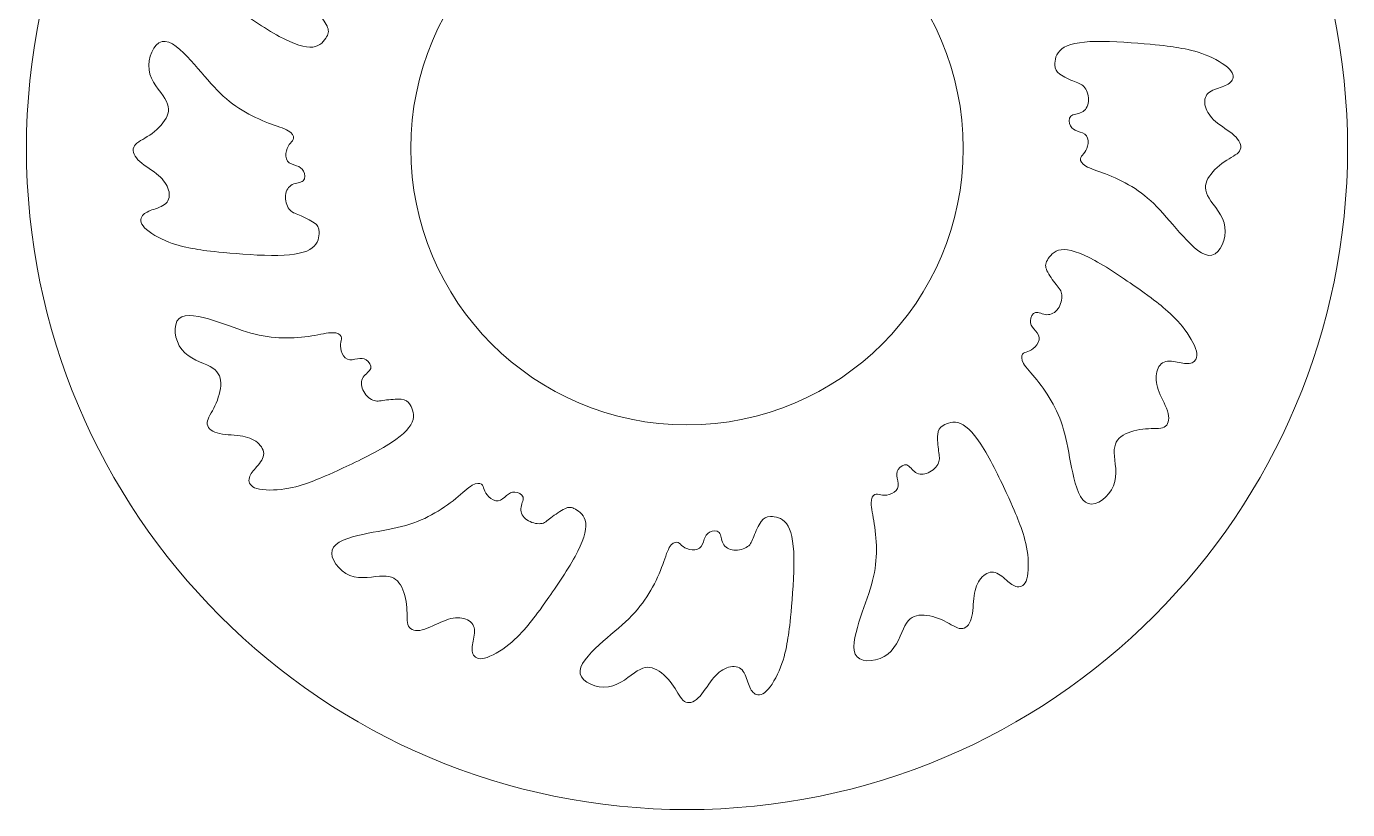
# Model space of a CAD drawing. Header units: centimetres. Extents: x -48.3 to 48.3, y -30.4 to 30.4.
# Drawn here: x -0.857 to 3.843, y -13.788 to -11.004 of the extents above; entities that cross this region are included whole.
import ezdxf

# ---------------------------------------------------------------- set-up
doc = ezdxf.new("R2010")
doc.units = ezdxf.units.CM
doc.header["$MEASUREMENT"] = 0
doc.layers.add('layer 1', color=7, linetype='Continuous')

msp = doc.modelspace()

# ---------------------------------------------------------------- linework, layer by layer
at = {"layer": 'layer 1', "color": 242, "lineweight": 9}
for points, knots in [([(1.49297, -13.78803), (2.79084, -13.78803), (3.84298, -12.73589), (3.84298, -11.43802), (3.84298, -11.43802), (3.84298, -10.14015), (2.79084, -9.08801), (1.49297, -9.08801), (1.49297, -9.08801), (0.1951, -9.08801), (-0.85703, -10.14015), (-0.85703, -11.43802), (-0.85703, -11.43802), (-0.85703, -12.73589), (0.1951, -13.78803), (1.49297, -13.78803)], [0, 0, 0, 0, 0.2, 0.2, 0.2, 0.2, 0.4, 0.4, 0.4, 0.4, 0.6, 0.6, 0.6, 0.6, 1, 1, 1, 1]), ([(-0.1189, -10.93498), (-0.07647, -10.96504), (-0.01018, -11.01075), (0.04255, -11.0398), (0.04255, -11.0398), (0.09529, -11.06885), (0.13447, -11.08127), (0.16147, -11.07784), (0.16147, -11.07784), (0.18844, -11.07444), (0.20327, -11.0552), (0.21094, -11.04109), (0.21094, -11.04109), (0.21863, -11.02698), (0.21917, -11.01804), (0.21231, -11.00341), (0.21231, -11.00341), (0.20546, -10.9888), (0.19122, -10.96853), (0.18003, -10.95418), (0.18003, -10.95418), (0.16883, -10.93985), (0.16073, -10.93145), (0.15924, -10.91716), (0.15924, -10.91716), (0.15776, -10.90286), (0.16291, -10.8827), (0.17294, -10.86854), (0.17294, -10.86854), (0.18296, -10.85441), (0.19783, -10.84631), (0.21269, -10.84701), (0.21269, -10.84701), (0.22758, -10.84775), (0.24248, -10.85725), (0.25322, -10.85465), (0.25322, -10.85465), (0.26399, -10.85208), (0.27065, -10.83738), (0.27135, -10.82571), (0.27135, -10.82571), (0.27203, -10.8141), (0.26681, -10.80549), (0.25908, -10.7964), (0.25908, -10.7964), (0.25134, -10.78732), (0.24112, -10.77771), (0.23983, -10.76629), (0.23983, -10.76629), (0.23855, -10.75491), (0.24617, -10.74169), (0.2546, -10.73265), (0.2546, -10.73265), (0.26307, -10.72365), (0.27238, -10.7188), (0.28044, -10.71605), (0.28044, -10.71605), (0.28852, -10.7133), (0.2954, -10.71264), (0.29935, -10.70659), (0.29935, -10.70659), (0.3033, -10.70052), (0.30435, -10.6891), (0.29555, -10.67381), (0.29555, -10.67381), (0.28677, -10.65854), (0.26814, -10.63948), (0.24837, -10.61508), (0.24837, -10.61508), (0.22863, -10.59071), (0.20777, -10.56105), (0.19045, -10.52925), (0.19045, -10.52925), (0.17311, -10.49747), (0.15933, -10.46357), (0.14898, -10.42284), (0.14898, -10.42284), (0.13867, -10.38213), (0.13183, -10.33462), (0.12093, -10.28524), (0.12093, -10.28524), (0.11006, -10.23586), (0.09516, -10.18458), (0.06541, -10.17549), (0.06541, -10.17549), (0.03567, -10.16645), (-0.00896, -10.19956), (-0.02479, -10.23905), (-0.02479, -10.23905), (-0.04065, -10.27858), (-0.02778, -10.32449), (-0.02691, -10.35627), (-0.02691, -10.35627), (-0.02601, -10.38805), (-0.03715, -10.40574), (-0.05842, -10.41847), (-0.05842, -10.41847), (-0.07968, -10.43123), (-0.11106, -10.43904), (-0.13871, -10.44114), (-0.13871, -10.44114), (-0.16634, -10.44328), (-0.19021, -10.4397), (-0.20467, -10.44708), (-0.20467, -10.44708), (-0.21915, -10.45451), (-0.22422, -10.4729), (-0.21861, -10.49607), (-0.21861, -10.49607), (-0.21297, -10.51924), (-0.19668, -10.5472), (-0.18683, -10.57186), (-0.18683, -10.57186), (-0.17698, -10.59656), (-0.17359, -10.61796), (-0.17671, -10.63703), (-0.17671, -10.63703), (-0.17982, -10.65608), (-0.18945, -10.67276), (-0.20458, -10.67886), (-0.20458, -10.67886), (-0.21968, -10.68497), (-0.24027, -10.68049), (-0.25822, -10.67707), (-0.25822, -10.67707), (-0.27618, -10.67366), (-0.29151, -10.6713), (-0.30365, -10.67632), (-0.30365, -10.67632), (-0.31582, -10.68135), (-0.32484, -10.69375), (-0.31907, -10.71747), (-0.31907, -10.71747), (-0.31331, -10.74121), (-0.29275, -10.77622), (-0.27019, -10.80453), (-0.27019, -10.80453), (-0.24761, -10.83288), (-0.22302, -10.85448), (-0.20144, -10.8725), (-0.20144, -10.8725), (-0.17988, -10.89052), (-0.16134, -10.90493), (-0.1189, -10.93498)], [0, 0, 0, 0, 0.027027, 0.027027, 0.027027, 0.027027, 0.0540541, 0.0540541, 0.0540541, 0.0540541, 0.0810811, 0.0810811, 0.0810811, 0.0810811, 0.1081081, 0.1081081, 0.1081081, 0.1081081, 0.1351351, 0.1351351, 0.1351351, 0.1351351, 0.1621622, 0.1621622, 0.1621622, 0.1621622, 0.1891892, 0.1891892, 0.1891892, 0.1891892, 0.2162162, 0.2162162, 0.2162162, 0.2162162, 0.2432432, 0.2432432, 0.2432432, 0.2432432, 0.2702703, 0.2702703, 0.2702703, 0.2702703, 0.2972973, 0.2972973, 0.2972973, 0.2972973, 0.3243243, 0.3243243, 0.3243243, 0.3243243, 0.3513514, 0.3513514, 0.3513514, 0.3513514, 0.3783784, 0.3783784, 0.3783784, 0.3783784, 0.4054054, 0.4054054, 0.4054054, 0.4054054, 0.4324324, 0.4324324, 0.4324324, 0.4324324, 0.4594595, 0.4594595, 0.4594595, 0.4594595, 0.4864865, 0.4864865, 0.4864865, 0.4864865, 0.5135135, 0.5135135, 0.5135135, 0.5135135, 0.5405405, 0.5405405, 0.5405405, 0.5405405, 0.5675676, 0.5675676, 0.5675676, 0.5675676, 0.5945946, 0.5945946, 0.5945946, 0.5945946, 0.6216216, 0.6216216, 0.6216216, 0.6216216, 0.6486486, 0.6486486, 0.6486486, 0.6486486, 0.6756757, 0.6756757, 0.6756757, 0.6756757, 0.7027027, 0.7027027, 0.7027027, 0.7027027, 0.7297297, 0.7297297, 0.7297297, 0.7297297, 0.7567568, 0.7567568, 0.7567568, 0.7567568, 0.7837838, 0.7837838, 0.7837838, 0.7837838, 0.8108108, 0.8108108, 0.8108108, 0.8108108, 0.8378378, 0.8378378, 0.8378378, 0.8378378, 0.8648649, 0.8648649, 0.8648649, 0.8648649, 0.8918919, 0.8918919, 0.8918919, 0.8918919, 0.9189189, 0.9189189, 0.9189189, 0.9189189, 0.9459459, 0.9459459, 0.9459459, 0.9459459, 1, 1, 1, 1]), ([(1.49297, -12.42086), (2.03578, -12.42086), (2.47581, -11.98083), (2.47581, -11.43802), (2.47581, -11.43802), (2.47581, -10.89521), (2.03578, -10.45518), (1.49297, -10.45518), (1.49297, -10.45518), (0.95016, -10.45518), (0.51014, -10.89521), (0.51014, -11.43802), (0.51014, -11.43802), (0.51014, -11.98083), (0.95016, -12.42086), (1.49297, -12.42086)], [0, 0, 0, 0, 0.2, 0.2, 0.2, 0.2, 0.4, 0.4, 0.4, 0.4, 0.6, 0.6, 0.6, 0.6, 1, 1, 1, 1]), ([(-0.15448, -11.80831), (-0.1027, -11.81312), (-0.02243, -11.81956), (0.03776, -11.81836), (0.03776, -11.81836), (0.09796, -11.81716), (0.1381, -11.80831), (0.15977, -11.79184), (0.15977, -11.79184), (0.18143, -11.77542), (0.18464, -11.75133), (0.18423, -11.73528), (0.18423, -11.73528), (0.18383, -11.71922), (0.17984, -11.71121), (0.16658, -11.70197), (0.16658, -11.70197), (0.15334, -11.69275), (0.13087, -11.68231), (0.11401, -11.67548), (0.11401, -11.67548), (0.09715, -11.66866), (0.08592, -11.66543), (0.07749, -11.65381), (0.07749, -11.65381), (0.06906, -11.64217), (0.06345, -11.62212), (0.06504, -11.60486), (0.06504, -11.60486), (0.06666, -11.58761), (0.0755, -11.57315), (0.0887, -11.56634), (0.0887, -11.56634), (0.10197, -11.55952), (0.11962, -11.56031), (0.12764, -11.55269), (0.12764, -11.55269), (0.13567, -11.54506), (0.13408, -11.52901), (0.12886, -11.51855), (0.12886, -11.51855), (0.12364, -11.50815), (0.11482, -11.50333), (0.10357, -11.49931), (0.10357, -11.49931), (0.09234, -11.49531), (0.07869, -11.4921), (0.07186, -11.48286), (0.07186, -11.48286), (0.06504, -11.47364), (0.06504, -11.45838), (0.06782, -11.44634), (0.06782, -11.44634), (0.07065, -11.43431), (0.07629, -11.42546), (0.0819, -11.41904), (0.0819, -11.41904), (0.08752, -11.41262), (0.09315, -11.40862), (0.09354, -11.40139), (0.09354, -11.40139), (0.09394, -11.39417), (0.08913, -11.38375), (0.07387, -11.3749), (0.07387, -11.3749), (0.05864, -11.36608), (0.03296, -11.35887), (0.00365, -11.34764), (0.00365, -11.34764), (-0.02564, -11.3364), (-0.05853, -11.32113), (-0.08944, -11.30226), (-0.08944, -11.30226), (-0.12034, -11.28341), (-0.14922, -11.26094), (-0.17855, -11.23084), (-0.17855, -11.23084), (-0.20784, -11.20074), (-0.23752, -11.16302), (-0.27163, -11.1257), (-0.27163, -11.1257), (-0.30575, -11.08837), (-0.3443, -11.05142), (-0.37459, -11.05843), (-0.37459, -11.05843), (-0.40489, -11.06546), (-0.42697, -11.11644), (-0.42094, -11.15857), (-0.42094, -11.15857), (-0.41491, -11.20072), (-0.3808, -11.23405), (-0.36415, -11.26113), (-0.36415, -11.26113), (-0.34749, -11.28822), (-0.3483, -11.3091), (-0.36035, -11.33076), (-0.36035, -11.33076), (-0.37239, -11.35243), (-0.39565, -11.3749), (-0.41856, -11.39054), (-0.41856, -11.39054), (-0.4414, -11.4062), (-0.46388, -11.41505), (-0.4727, -11.42867), (-0.4727, -11.42867), (-0.48153, -11.44235), (-0.47672, -11.4608), (-0.46027, -11.47806), (-0.46027, -11.47806), (-0.44381, -11.49531), (-0.41572, -11.51136), (-0.39486, -11.52781), (-0.39486, -11.52781), (-0.37398, -11.54428), (-0.36035, -11.56112), (-0.35352, -11.57918), (-0.35352, -11.57918), (-0.34668, -11.59724), (-0.34668, -11.61651), (-0.35673, -11.62935), (-0.35673, -11.62935), (-0.36675, -11.64219), (-0.38682, -11.64861), (-0.40408, -11.65462), (-0.40408, -11.65462), (-0.42133, -11.66065), (-0.43579, -11.66626), (-0.44381, -11.67668), (-0.44381, -11.67668), (-0.45182, -11.68712), (-0.45344, -11.70236), (-0.43658, -11.72003), (-0.43658, -11.72003), (-0.41972, -11.7377), (-0.38442, -11.75775), (-0.35072, -11.77099), (-0.35072, -11.77099), (-0.317, -11.78424), (-0.28489, -11.79066), (-0.2572, -11.79547), (-0.2572, -11.79547), (-0.2295, -11.8003), (-0.20624, -11.80351), (-0.15448, -11.80831)], [0, 0, 0, 0, 0.027027, 0.027027, 0.027027, 0.027027, 0.0540541, 0.0540541, 0.0540541, 0.0540541, 0.0810811, 0.0810811, 0.0810811, 0.0810811, 0.1081081, 0.1081081, 0.1081081, 0.1081081, 0.1351351, 0.1351351, 0.1351351, 0.1351351, 0.1621622, 0.1621622, 0.1621622, 0.1621622, 0.1891892, 0.1891892, 0.1891892, 0.1891892, 0.2162162, 0.2162162, 0.2162162, 0.2162162, 0.2432432, 0.2432432, 0.2432432, 0.2432432, 0.2702703, 0.2702703, 0.2702703, 0.2702703, 0.2972973, 0.2972973, 0.2972973, 0.2972973, 0.3243243, 0.3243243, 0.3243243, 0.3243243, 0.3513514, 0.3513514, 0.3513514, 0.3513514, 0.3783784, 0.3783784, 0.3783784, 0.3783784, 0.4054054, 0.4054054, 0.4054054, 0.4054054, 0.4324324, 0.4324324, 0.4324324, 0.4324324, 0.4594595, 0.4594595, 0.4594595, 0.4594595, 0.4864865, 0.4864865, 0.4864865, 0.4864865, 0.5135135, 0.5135135, 0.5135135, 0.5135135, 0.5405405, 0.5405405, 0.5405405, 0.5405405, 0.5675676, 0.5675676, 0.5675676, 0.5675676, 0.5945946, 0.5945946, 0.5945946, 0.5945946, 0.6216216, 0.6216216, 0.6216216, 0.6216216, 0.6486486, 0.6486486, 0.6486486, 0.6486486, 0.6756757, 0.6756757, 0.6756757, 0.6756757, 0.7027027, 0.7027027, 0.7027027, 0.7027027, 0.7297297, 0.7297297, 0.7297297, 0.7297297, 0.7567568, 0.7567568, 0.7567568, 0.7567568, 0.7837838, 0.7837838, 0.7837838, 0.7837838, 0.8108108, 0.8108108, 0.8108108, 0.8108108, 0.8378378, 0.8378378, 0.8378378, 0.8378378, 0.8648649, 0.8648649, 0.8648649, 0.8648649, 0.8918919, 0.8918919, 0.8918919, 0.8918919, 0.9189189, 0.9189189, 0.9189189, 0.9189189, 0.9459459, 0.9459459, 0.9459459, 0.9459459, 1, 1, 1, 1]), ([(3.14043, -11.06773), (3.08864, -11.06293), (3.00838, -11.05648), (2.94818, -11.05769), (2.94818, -11.05769), (2.88799, -11.05889), (2.84785, -11.06773), (2.82618, -11.0842), (2.82618, -11.0842), (2.80451, -11.10062), (2.8013, -11.12472), (2.80172, -11.14077), (2.80172, -11.14077), (2.80211, -11.15682), (2.80611, -11.16484), (2.81937, -11.17408), (2.81937, -11.17408), (2.8326, -11.18329), (2.85508, -11.19373), (2.87194, -11.20057), (2.87194, -11.20057), (2.8888, -11.20738), (2.90002, -11.21062), (2.90845, -11.22223), (2.90845, -11.22223), (2.91689, -11.23388), (2.9225, -11.25393), (2.9209, -11.27118), (2.9209, -11.27118), (2.91929, -11.28843), (2.91044, -11.30289), (2.89725, -11.30971), (2.89725, -11.30971), (2.88397, -11.31652), (2.86632, -11.31574), (2.85831, -11.32336), (2.85831, -11.32336), (2.85027, -11.33098), (2.85186, -11.34703), (2.85708, -11.35749), (2.85708, -11.35749), (2.8623, -11.36789), (2.87113, -11.37272), (2.88238, -11.37674), (2.88238, -11.37674), (2.8936, -11.38073), (2.90725, -11.38394), (2.91409, -11.39318), (2.91409, -11.39318), (2.9209, -11.4024), (2.9209, -11.41767), (2.91813, -11.4297), (2.91813, -11.4297), (2.91529, -11.44173), (2.90966, -11.45058), (2.90404, -11.457), (2.90404, -11.457), (2.89843, -11.46342), (2.89279, -11.46742), (2.8924, -11.47465), (2.8924, -11.47465), (2.89201, -11.48188), (2.89681, -11.4923), (2.91208, -11.50114), (2.91208, -11.50114), (2.9273, -11.50997), (2.95299, -11.51717), (2.9823, -11.5284), (2.9823, -11.5284), (3.01159, -11.53965), (3.04448, -11.55491), (3.07538, -11.57378), (3.07538, -11.57378), (3.10629, -11.59263), (3.13516, -11.61511), (3.16449, -11.6452), (3.16449, -11.6452), (3.19378, -11.6753), (3.22346, -11.71302), (3.25758, -11.75035), (3.25758, -11.75035), (3.2917, -11.78767), (3.33024, -11.82463), (3.36054, -11.81762), (3.36054, -11.81762), (3.39083, -11.81058), (3.41291, -11.75961), (3.40688, -11.71748), (3.40688, -11.71748), (3.40086, -11.67532), (3.36674, -11.64199), (3.3501, -11.61491), (3.3501, -11.61491), (3.33343, -11.58783), (3.33424, -11.56695), (3.3463, -11.54528), (3.3463, -11.54528), (3.35833, -11.52362), (3.38159, -11.50114), (3.4045, -11.4855), (3.4045, -11.4855), (3.42735, -11.46984), (3.44982, -11.461), (3.45865, -11.44737), (3.45865, -11.44737), (3.46747, -11.4337), (3.46267, -11.41524), (3.44622, -11.39799), (3.44622, -11.39799), (3.42975, -11.38073), (3.40166, -11.36468), (3.38081, -11.34823), (3.38081, -11.34823), (3.35993, -11.33177), (3.3463, -11.31493), (3.33946, -11.29686), (3.33946, -11.29686), (3.33263, -11.2788), (3.33263, -11.25954), (3.34267, -11.2467), (3.34267, -11.2467), (3.3527, -11.23385), (3.37277, -11.22743), (3.39002, -11.22143), (3.39002, -11.22143), (3.40728, -11.2154), (3.42174, -11.20979), (3.42975, -11.19937), (3.42975, -11.19937), (3.43777, -11.18893), (3.43938, -11.17368), (3.42252, -11.15601), (3.42252, -11.15601), (3.40566, -11.13834), (3.37037, -11.11829), (3.33667, -11.10506), (3.33667, -11.10506), (3.30294, -11.0918), (3.27084, -11.08538), (3.24314, -11.08058), (3.24314, -11.08058), (3.21545, -11.07575), (3.19219, -11.07254), (3.14043, -11.06773)], [0, 0, 0, 0, 0.027027, 0.027027, 0.027027, 0.027027, 0.0540541, 0.0540541, 0.0540541, 0.0540541, 0.0810811, 0.0810811, 0.0810811, 0.0810811, 0.1081081, 0.1081081, 0.1081081, 0.1081081, 0.1351351, 0.1351351, 0.1351351, 0.1351351, 0.1621622, 0.1621622, 0.1621622, 0.1621622, 0.1891892, 0.1891892, 0.1891892, 0.1891892, 0.2162162, 0.2162162, 0.2162162, 0.2162162, 0.2432432, 0.2432432, 0.2432432, 0.2432432, 0.2702703, 0.2702703, 0.2702703, 0.2702703, 0.2972973, 0.2972973, 0.2972973, 0.2972973, 0.3243243, 0.3243243, 0.3243243, 0.3243243, 0.3513514, 0.3513514, 0.3513514, 0.3513514, 0.3783784, 0.3783784, 0.3783784, 0.3783784, 0.4054054, 0.4054054, 0.4054054, 0.4054054, 0.4324324, 0.4324324, 0.4324324, 0.4324324, 0.4594595, 0.4594595, 0.4594595, 0.4594595, 0.4864865, 0.4864865, 0.4864865, 0.4864865, 0.5135135, 0.5135135, 0.5135135, 0.5135135, 0.5405405, 0.5405405, 0.5405405, 0.5405405, 0.5675676, 0.5675676, 0.5675676, 0.5675676, 0.5945946, 0.5945946, 0.5945946, 0.5945946, 0.6216216, 0.6216216, 0.6216216, 0.6216216, 0.6486486, 0.6486486, 0.6486486, 0.6486486, 0.6756757, 0.6756757, 0.6756757, 0.6756757, 0.7027027, 0.7027027, 0.7027027, 0.7027027, 0.7297297, 0.7297297, 0.7297297, 0.7297297, 0.7567568, 0.7567568, 0.7567568, 0.7567568, 0.7837838, 0.7837838, 0.7837838, 0.7837838, 0.8108108, 0.8108108, 0.8108108, 0.8108108, 0.8378378, 0.8378378, 0.8378378, 0.8378378, 0.8648649, 0.8648649, 0.8648649, 0.8648649, 0.8918919, 0.8918919, 0.8918919, 0.8918919, 0.9189189, 0.9189189, 0.9189189, 0.9189189, 0.9459459, 0.9459459, 0.9459459, 0.9459459, 1, 1, 1, 1]), ([(3.10485, -11.94106), (3.06241, -11.91101), (2.99612, -11.86529), (2.9434, -11.83625), (2.9434, -11.83625), (2.89065, -11.8072), (2.85147, -11.79477), (2.82448, -11.7982), (2.82448, -11.7982), (2.7975, -11.80161), (2.78267, -11.82085), (2.77501, -11.83496), (2.77501, -11.83496), (2.76732, -11.84907), (2.76677, -11.858), (2.77363, -11.87263), (2.77363, -11.87263), (2.78049, -11.88724), (2.79473, -11.90751), (2.80591, -11.92186), (2.80591, -11.92186), (2.81712, -11.93619), (2.82522, -11.9446), (2.8267, -11.95888), (2.8267, -11.95888), (2.82819, -11.97319), (2.82304, -11.99335), (2.81301, -12.0075), (2.81301, -12.0075), (2.80299, -12.02163), (2.78811, -12.02973), (2.77326, -12.02903), (2.77326, -12.02903), (2.75836, -12.02829), (2.74347, -12.01879), (2.73272, -12.02139), (2.73272, -12.02139), (2.72196, -12.02397), (2.71529, -12.03867), (2.7146, -12.05033), (2.7146, -12.05033), (2.71392, -12.06195), (2.71914, -12.07055), (2.72687, -12.07964), (2.72687, -12.07964), (2.7346, -12.08873), (2.74482, -12.09834), (2.74611, -12.10976), (2.74611, -12.10976), (2.7474, -12.12114), (2.73978, -12.13435), (2.73135, -12.14339), (2.73135, -12.14339), (2.72287, -12.15239), (2.71357, -12.15724), (2.70551, -12.15999), (2.70551, -12.15999), (2.69743, -12.16274), (2.69055, -12.1634), (2.6866, -12.16945), (2.6866, -12.16945), (2.68264, -12.17552), (2.68159, -12.18694), (2.6904, -12.20223), (2.6904, -12.20223), (2.69918, -12.2175), (2.71781, -12.23657), (2.73757, -12.26096), (2.73757, -12.26096), (2.75732, -12.28534), (2.77817, -12.315), (2.79549, -12.3468), (2.79549, -12.3468), (2.81284, -12.37858), (2.82662, -12.41247), (2.83697, -12.45321), (2.83697, -12.45321), (2.84728, -12.49392), (2.85411, -12.54142), (2.86501, -12.5908), (2.86501, -12.5908), (2.87589, -12.64018), (2.89079, -12.69147), (2.92053, -12.70055), (2.92053, -12.70055), (2.95028, -12.70959), (2.9949, -12.67648), (3.01074, -12.637), (3.01074, -12.637), (3.02659, -12.59746), (3.01373, -12.55155), (3.01285, -12.51978), (3.01285, -12.51978), (3.01196, -12.488), (3.0231, -12.47031), (3.04437, -12.45757), (3.04437, -12.45757), (3.06562, -12.44482), (3.09701, -12.437), (3.12466, -12.4349), (3.12466, -12.4349), (3.15229, -12.43276), (3.17616, -12.43634), (3.19062, -12.42896), (3.19062, -12.42896), (3.2051, -12.42154), (3.21016, -12.40315), (3.20455, -12.37997), (3.20455, -12.37997), (3.19892, -12.3568), (3.18262, -12.32884), (3.17277, -12.30419), (3.17277, -12.30419), (3.16292, -12.27948), (3.15954, -12.25808), (3.16266, -12.23901), (3.16266, -12.23901), (3.16576, -12.21997), (3.17539, -12.20328), (3.19053, -12.19719), (3.19053, -12.19719), (3.20562, -12.19107), (3.22622, -12.19555), (3.24417, -12.19898), (3.24417, -12.19898), (3.26212, -12.20239), (3.27746, -12.20474), (3.2896, -12.19972), (3.2896, -12.19972), (3.30176, -12.1947), (3.31078, -12.18229), (3.30502, -12.15857), (3.30502, -12.15857), (3.29925, -12.13483), (3.2787, -12.09982), (3.25614, -12.07152), (3.25614, -12.07152), (3.23356, -12.04317), (3.20896, -12.02157), (3.18738, -12.00355), (3.18738, -12.00355), (3.16583, -11.98553), (3.14728, -11.97111), (3.10485, -11.94106)], [0, 0, 0, 0, 0.027027, 0.027027, 0.027027, 0.027027, 0.0540541, 0.0540541, 0.0540541, 0.0540541, 0.0810811, 0.0810811, 0.0810811, 0.0810811, 0.1081081, 0.1081081, 0.1081081, 0.1081081, 0.1351351, 0.1351351, 0.1351351, 0.1351351, 0.1621622, 0.1621622, 0.1621622, 0.1621622, 0.1891892, 0.1891892, 0.1891892, 0.1891892, 0.2162162, 0.2162162, 0.2162162, 0.2162162, 0.2432432, 0.2432432, 0.2432432, 0.2432432, 0.2702703, 0.2702703, 0.2702703, 0.2702703, 0.2972973, 0.2972973, 0.2972973, 0.2972973, 0.3243243, 0.3243243, 0.3243243, 0.3243243, 0.3513514, 0.3513514, 0.3513514, 0.3513514, 0.3783784, 0.3783784, 0.3783784, 0.3783784, 0.4054054, 0.4054054, 0.4054054, 0.4054054, 0.4324324, 0.4324324, 0.4324324, 0.4324324, 0.4594595, 0.4594595, 0.4594595, 0.4594595, 0.4864865, 0.4864865, 0.4864865, 0.4864865, 0.5135135, 0.5135135, 0.5135135, 0.5135135, 0.5405405, 0.5405405, 0.5405405, 0.5405405, 0.5675676, 0.5675676, 0.5675676, 0.5675676, 0.5945946, 0.5945946, 0.5945946, 0.5945946, 0.6216216, 0.6216216, 0.6216216, 0.6216216, 0.6486486, 0.6486486, 0.6486486, 0.6486486, 0.6756757, 0.6756757, 0.6756757, 0.6756757, 0.7027027, 0.7027027, 0.7027027, 0.7027027, 0.7297297, 0.7297297, 0.7297297, 0.7297297, 0.7567568, 0.7567568, 0.7567568, 0.7567568, 0.7837838, 0.7837838, 0.7837838, 0.7837838, 0.8108108, 0.8108108, 0.8108108, 0.8108108, 0.8378378, 0.8378378, 0.8378378, 0.8378378, 0.8648649, 0.8648649, 0.8648649, 0.8648649, 0.8918919, 0.8918919, 0.8918919, 0.8918919, 0.9189189, 0.9189189, 0.9189189, 0.9189189, 0.9459459, 0.9459459, 0.9459459, 0.9459459, 1, 1, 1, 1]), ([(0.25139, -12.58244), (0.29863, -12.56071), (0.37136, -12.52615), (0.42288, -12.49501), (0.42288, -12.49501), (0.47443, -12.46386), (0.50476, -12.43615), (0.51529, -12.41105), (0.51529, -12.41105), (0.52584, -12.38598), (0.51658, -12.36353), (0.50819, -12.34983), (0.50819, -12.34983), (0.49983, -12.33612), (0.49236, -12.33118), (0.47626, -12.3298), (0.47626, -12.3298), (0.46019, -12.32843), (0.43551, -12.33063), (0.41749, -12.33315), (0.41749, -12.33315), (0.39947, -12.33568), (0.38813, -12.3385), (0.37503, -12.33264), (0.37503, -12.33264), (0.3619, -12.32677), (0.34701, -12.31222), (0.33978, -12.29648), (0.33978, -12.29648), (0.33255, -12.28073), (0.33296, -12.26378), (0.341, -12.25129), (0.341, -12.25129), (0.34908, -12.23875), (0.36476, -12.2306), (0.36789, -12.21999), (0.36789, -12.21999), (0.37103, -12.20937), (0.36164, -12.19627), (0.35188, -12.18983), (0.35188, -12.18983), (0.34216, -12.18343), (0.33211, -12.18365), (0.32036, -12.18581), (0.32036, -12.18581), (0.30863, -12.18795), (0.2952, -12.19199), (0.28467, -12.1874), (0.28467, -12.1874), (0.27417, -12.18284), (0.26652, -12.16962), (0.26292, -12.15781), (0.26292, -12.15781), (0.25936, -12.14597), (0.25982, -12.13549), (0.26146, -12.12712), (0.26146, -12.12712), (0.26312, -12.11876), (0.266, -12.11247), (0.26272, -12.10602), (0.26272, -12.10602), (0.25945, -12.09956), (0.25008, -12.09294), (0.23243, -12.09292), (0.23243, -12.09292), (0.21483, -12.09288), (0.18899, -12.09949), (0.158, -12.10441), (0.158, -12.10441), (0.127, -12.10932), (0.09088, -12.11255), (0.05469, -12.11166), (0.05469, -12.11166), (0.0185, -12.11079), (-0.01776, -12.10576), (-0.05821, -12.09436), (-0.05821, -12.09436), (-0.09861, -12.08294), (-0.14317, -12.06512), (-0.19139, -12.04985), (-0.19139, -12.04985), (-0.23959, -12.03458), (-0.29144, -12.02185), (-0.31418, -12.04306), (-0.31418, -12.04306), (-0.3369, -12.06431), (-0.33054, -12.1195), (-0.30424, -12.15296), (-0.30424, -12.15296), (-0.27795, -12.18646), (-0.23175, -12.19826), (-0.2038, -12.21339), (-0.2038, -12.21339), (-0.17582, -12.22851), (-0.16608, -12.24701), (-0.16568, -12.2718), (-0.16568, -12.2718), (-0.16527, -12.29658), (-0.17418, -12.32766), (-0.18619, -12.35267), (-0.18619, -12.35267), (-0.19816, -12.37766), (-0.21319, -12.39655), (-0.21402, -12.41276), (-0.21402, -12.41276), (-0.21483, -12.42901), (-0.20144, -12.44259), (-0.17857, -12.44932), (-0.17857, -12.44932), (-0.15568, -12.45602), (-0.12334, -12.45589), (-0.09704, -12.45969), (-0.09704, -12.45969), (-0.07072, -12.46351), (-0.0505, -12.47129), (-0.03556, -12.48352), (-0.03556, -12.48352), (-0.0206, -12.49573), (-0.01096, -12.51242), (-0.01326, -12.52856), (-0.01326, -12.52856), (-0.01551, -12.5447), (-0.02968, -12.56029), (-0.04163, -12.57412), (-0.04163, -12.57412), (-0.05355, -12.58796), (-0.06327, -12.60006), (-0.065, -12.6131), (-0.065, -12.6131), (-0.06672, -12.62614), (-0.0605, -12.64016), (-0.03706, -12.64702), (-0.03706, -12.64702), (-0.01363, -12.6539), (0.02697, -12.65362), (0.06277, -12.64822), (0.06277, -12.64822), (0.09861, -12.64285), (0.12962, -12.63234), (0.15601, -12.62267), (0.15601, -12.62267), (0.18239, -12.61299), (0.20415, -12.60415), (0.25139, -12.58244)], [0, 0, 0, 0, 0.027027, 0.027027, 0.027027, 0.027027, 0.0540541, 0.0540541, 0.0540541, 0.0540541, 0.0810811, 0.0810811, 0.0810811, 0.0810811, 0.1081081, 0.1081081, 0.1081081, 0.1081081, 0.1351351, 0.1351351, 0.1351351, 0.1351351, 0.1621622, 0.1621622, 0.1621622, 0.1621622, 0.1891892, 0.1891892, 0.1891892, 0.1891892, 0.2162162, 0.2162162, 0.2162162, 0.2162162, 0.2432432, 0.2432432, 0.2432432, 0.2432432, 0.2702703, 0.2702703, 0.2702703, 0.2702703, 0.2972973, 0.2972973, 0.2972973, 0.2972973, 0.3243243, 0.3243243, 0.3243243, 0.3243243, 0.3513514, 0.3513514, 0.3513514, 0.3513514, 0.3783784, 0.3783784, 0.3783784, 0.3783784, 0.4054054, 0.4054054, 0.4054054, 0.4054054, 0.4324324, 0.4324324, 0.4324324, 0.4324324, 0.4594595, 0.4594595, 0.4594595, 0.4594595, 0.4864865, 0.4864865, 0.4864865, 0.4864865, 0.5135135, 0.5135135, 0.5135135, 0.5135135, 0.5405405, 0.5405405, 0.5405405, 0.5405405, 0.5675676, 0.5675676, 0.5675676, 0.5675676, 0.5945946, 0.5945946, 0.5945946, 0.5945946, 0.6216216, 0.6216216, 0.6216216, 0.6216216, 0.6486486, 0.6486486, 0.6486486, 0.6486486, 0.6756757, 0.6756757, 0.6756757, 0.6756757, 0.7027027, 0.7027027, 0.7027027, 0.7027027, 0.7297297, 0.7297297, 0.7297297, 0.7297297, 0.7567568, 0.7567568, 0.7567568, 0.7567568, 0.7837838, 0.7837838, 0.7837838, 0.7837838, 0.8108108, 0.8108108, 0.8108108, 0.8108108, 0.8378378, 0.8378378, 0.8378378, 0.8378378, 0.8648649, 0.8648649, 0.8648649, 0.8648649, 0.8918919, 0.8918919, 0.8918919, 0.8918919, 0.9189189, 0.9189189, 0.9189189, 0.9189189, 0.9459459, 0.9459459, 0.9459459, 0.9459459, 1, 1, 1, 1]), ([(2.63739, -12.67961), (2.61566, -12.63237), (2.5811, -12.55964), (2.54996, -12.50811), (2.54996, -12.50811), (2.51881, -12.45657), (2.4911, -12.42623), (2.466, -12.4157), (2.466, -12.4157), (2.44093, -12.40516), (2.41848, -12.41442), (2.40478, -12.4228), (2.40478, -12.4228), (2.39107, -12.43117), (2.38613, -12.43864), (2.38476, -12.45473), (2.38476, -12.45473), (2.38338, -12.47081), (2.38559, -12.49549), (2.3881, -12.51351), (2.3881, -12.51351), (2.39063, -12.53153), (2.39345, -12.54286), (2.38759, -12.55597), (2.38759, -12.55597), (2.38172, -12.56909), (2.36717, -12.58399), (2.35143, -12.59122), (2.35143, -12.59122), (2.33568, -12.59845), (2.31873, -12.59803), (2.30624, -12.58999), (2.30624, -12.58999), (2.2937, -12.58191), (2.28555, -12.56623), (2.27494, -12.56311), (2.27494, -12.56311), (2.26432, -12.55996), (2.25122, -12.56936), (2.24478, -12.57912), (2.24478, -12.57912), (2.23838, -12.58884), (2.2386, -12.59888), (2.24076, -12.61063), (2.24076, -12.61063), (2.2429, -12.62236), (2.24694, -12.63579), (2.24235, -12.64632), (2.24235, -12.64632), (2.23779, -12.65683), (2.22457, -12.66447), (2.21276, -12.66808), (2.21276, -12.66808), (2.20092, -12.67164), (2.19044, -12.67118), (2.18207, -12.66954), (2.18207, -12.66954), (2.17371, -12.66788), (2.16742, -12.665), (2.16097, -12.66827), (2.16097, -12.66827), (2.15451, -12.67155), (2.14789, -12.68092), (2.14787, -12.69857), (2.14787, -12.69857), (2.14783, -12.71617), (2.15444, -12.74201), (2.15936, -12.773), (2.15936, -12.773), (2.16427, -12.80399), (2.1675, -12.84012), (2.16661, -12.87631), (2.16661, -12.87631), (2.16574, -12.9125), (2.16071, -12.94875), (2.14931, -12.9892), (2.14931, -12.9892), (2.13789, -13.02961), (2.12007, -13.07416), (2.1048, -13.12239), (2.1048, -13.12239), (2.08953, -13.17059), (2.0768, -13.22244), (2.09801, -13.24518), (2.09801, -13.24518), (2.11926, -13.26789), (2.17445, -13.26153), (2.20791, -13.23524), (2.20791, -13.23524), (2.24141, -13.20894), (2.25321, -13.16275), (2.26834, -13.13479), (2.26834, -13.13479), (2.28346, -13.10681), (2.30196, -13.09707), (2.32675, -13.09668), (2.32675, -13.09668), (2.35154, -13.09627), (2.38261, -13.10518), (2.40762, -13.11719), (2.40762, -13.11719), (2.43261, -13.12916), (2.4515, -13.14418), (2.46771, -13.14501), (2.46771, -13.14501), (2.48396, -13.14582), (2.49754, -13.13243), (2.50427, -13.10957), (2.50427, -13.10957), (2.51097, -13.08668), (2.51084, -13.05433), (2.51464, -13.02803), (2.51464, -13.02803), (2.51846, -13.00172), (2.52624, -12.98149), (2.53847, -12.96655), (2.53847, -12.96655), (2.55068, -12.95159), (2.56737, -12.94196), (2.58351, -12.94425), (2.58351, -12.94425), (2.59965, -12.9465), (2.61524, -12.96068), (2.62907, -12.97262), (2.62907, -12.97262), (2.64291, -12.98455), (2.65501, -12.99427), (2.66805, -12.99599), (2.66805, -12.99599), (2.68109, -12.99772), (2.69511, -12.99149), (2.70197, -12.96806), (2.70197, -12.96806), (2.70885, -12.94462), (2.70857, -12.90402), (2.70317, -12.86822), (2.70317, -12.86822), (2.6978, -12.83238), (2.68729, -12.80137), (2.67762, -12.77499), (2.67762, -12.77499), (2.66794, -12.7486), (2.6591, -12.72685), (2.63739, -12.67961)], [0, 0, 0, 0, 0.027027, 0.027027, 0.027027, 0.027027, 0.0540541, 0.0540541, 0.0540541, 0.0540541, 0.0810811, 0.0810811, 0.0810811, 0.0810811, 0.1081081, 0.1081081, 0.1081081, 0.1081081, 0.1351351, 0.1351351, 0.1351351, 0.1351351, 0.1621622, 0.1621622, 0.1621622, 0.1621622, 0.1891892, 0.1891892, 0.1891892, 0.1891892, 0.2162162, 0.2162162, 0.2162162, 0.2162162, 0.2432432, 0.2432432, 0.2432432, 0.2432432, 0.2702703, 0.2702703, 0.2702703, 0.2702703, 0.2972973, 0.2972973, 0.2972973, 0.2972973, 0.3243243, 0.3243243, 0.3243243, 0.3243243, 0.3513514, 0.3513514, 0.3513514, 0.3513514, 0.3783784, 0.3783784, 0.3783784, 0.3783784, 0.4054054, 0.4054054, 0.4054054, 0.4054054, 0.4324324, 0.4324324, 0.4324324, 0.4324324, 0.4594595, 0.4594595, 0.4594595, 0.4594595, 0.4864865, 0.4864865, 0.4864865, 0.4864865, 0.5135135, 0.5135135, 0.5135135, 0.5135135, 0.5405405, 0.5405405, 0.5405405, 0.5405405, 0.5675676, 0.5675676, 0.5675676, 0.5675676, 0.5945946, 0.5945946, 0.5945946, 0.5945946, 0.6216216, 0.6216216, 0.6216216, 0.6216216, 0.6486486, 0.6486486, 0.6486486, 0.6486486, 0.6756757, 0.6756757, 0.6756757, 0.6756757, 0.7027027, 0.7027027, 0.7027027, 0.7027027, 0.7297297, 0.7297297, 0.7297297, 0.7297297, 0.7567568, 0.7567568, 0.7567568, 0.7567568, 0.7837838, 0.7837838, 0.7837838, 0.7837838, 0.8108108, 0.8108108, 0.8108108, 0.8108108, 0.8378378, 0.8378378, 0.8378378, 0.8378378, 0.8648649, 0.8648649, 0.8648649, 0.8648649, 0.8918919, 0.8918919, 0.8918919, 0.8918919, 0.9189189, 0.9189189, 0.9189189, 0.9189189, 0.9459459, 0.9459459, 0.9459459, 0.9459459, 1, 1, 1, 1]), ([(0.98993, -13.0499), (1.01999, -13.00746), (1.0657, -12.94117), (1.09475, -12.88845), (1.09475, -12.88845), (1.1238, -12.8357), (1.13622, -12.79652), (1.1328, -12.76953), (1.1328, -12.76953), (1.12939, -12.74255), (1.11015, -12.72772), (1.09604, -12.72006), (1.09604, -12.72006), (1.08193, -12.71237), (1.073, -12.71182), (1.05836, -12.71868), (1.05836, -12.71868), (1.04375, -12.72554), (1.02348, -12.73978), (1.00913, -12.75096), (1.00913, -12.75096), (0.99481, -12.76217), (0.9864, -12.77027), (0.97211, -12.77175), (0.97211, -12.77175), (0.95781, -12.77324), (0.93765, -12.76808), (0.9235, -12.75806), (0.9235, -12.75806), (0.90936, -12.74803), (0.90126, -12.73316), (0.90196, -12.71831), (0.90196, -12.71831), (0.9027, -12.70341), (0.9122, -12.68852), (0.9096, -12.67777), (0.9096, -12.67777), (0.90703, -12.66701), (0.89233, -12.66034), (0.88067, -12.65965), (0.88067, -12.65965), (0.86905, -12.65897), (0.86044, -12.66419), (0.85135, -12.67192), (0.85135, -12.67192), (0.84227, -12.67965), (0.83266, -12.68987), (0.82124, -12.69116), (0.82124, -12.69116), (0.80986, -12.69245), (0.79664, -12.68483), (0.7876, -12.6764), (0.7876, -12.6764), (0.7786, -12.66792), (0.77375, -12.65862), (0.771, -12.65056), (0.771, -12.65056), (0.76825, -12.64248), (0.7676, -12.6356), (0.76155, -12.63165), (0.76155, -12.63165), (0.75547, -12.62769), (0.74405, -12.62664), (0.72876, -12.63545), (0.72876, -12.63545), (0.7135, -12.64423), (0.69443, -12.66286), (0.67003, -12.68262), (0.67003, -12.68262), (0.64566, -12.70237), (0.616, -12.72322), (0.5842, -12.74054), (0.5842, -12.74054), (0.55242, -12.75789), (0.5185, -12.77167), (0.47779, -12.78202), (0.47779, -12.78202), (0.43708, -12.79233), (0.38957, -12.79916), (0.34019, -12.81006), (0.34019, -12.81006), (0.29081, -12.82094), (0.23953, -12.83583), (0.23044, -12.86558), (0.23044, -12.86558), (0.2214, -12.89533), (0.25451, -12.93995), (0.294, -12.95578), (0.294, -12.95578), (0.33353, -12.97164), (0.37944, -12.95878), (0.41122, -12.9579), (0.41122, -12.9579), (0.443, -12.95701), (0.46069, -12.96815), (0.47342, -12.98942), (0.47342, -12.98942), (0.48618, -13.01067), (0.494, -13.04206), (0.49609, -13.06971), (0.49609, -13.06971), (0.49823, -13.09734), (0.49465, -13.12121), (0.50203, -13.13567), (0.50203, -13.13567), (0.50946, -13.15015), (0.52785, -13.15521), (0.55102, -13.1496), (0.55102, -13.1496), (0.57419, -13.14397), (0.60215, -13.12767), (0.62681, -13.11782), (0.62681, -13.11782), (0.65151, -13.10797), (0.67292, -13.10459), (0.69198, -13.10771), (0.69198, -13.10771), (0.71103, -13.11081), (0.72771, -13.12044), (0.73381, -13.13558), (0.73381, -13.13558), (0.73992, -13.15067), (0.73545, -13.17127), (0.73202, -13.18922), (0.73202, -13.18922), (0.72861, -13.20717), (0.72625, -13.2225), (0.73127, -13.23465), (0.73127, -13.23465), (0.7363, -13.24681), (0.7487, -13.25583), (0.77242, -13.25007), (0.77242, -13.25007), (0.79616, -13.2443), (0.83117, -13.22375), (0.85948, -13.20119), (0.85948, -13.20119), (0.88783, -13.1786), (0.90943, -13.15401), (0.92745, -13.13243), (0.92745, -13.13243), (0.94547, -13.11088), (0.95988, -13.09233), (0.98993, -13.0499)], [0, 0, 0, 0, 0.027027, 0.027027, 0.027027, 0.027027, 0.0540541, 0.0540541, 0.0540541, 0.0540541, 0.0810811, 0.0810811, 0.0810811, 0.0810811, 0.1081081, 0.1081081, 0.1081081, 0.1081081, 0.1351351, 0.1351351, 0.1351351, 0.1351351, 0.1621622, 0.1621622, 0.1621622, 0.1621622, 0.1891892, 0.1891892, 0.1891892, 0.1891892, 0.2162162, 0.2162162, 0.2162162, 0.2162162, 0.2432432, 0.2432432, 0.2432432, 0.2432432, 0.2702703, 0.2702703, 0.2702703, 0.2702703, 0.2972973, 0.2972973, 0.2972973, 0.2972973, 0.3243243, 0.3243243, 0.3243243, 0.3243243, 0.3513514, 0.3513514, 0.3513514, 0.3513514, 0.3783784, 0.3783784, 0.3783784, 0.3783784, 0.4054054, 0.4054054, 0.4054054, 0.4054054, 0.4324324, 0.4324324, 0.4324324, 0.4324324, 0.4594595, 0.4594595, 0.4594595, 0.4594595, 0.4864865, 0.4864865, 0.4864865, 0.4864865, 0.5135135, 0.5135135, 0.5135135, 0.5135135, 0.5405405, 0.5405405, 0.5405405, 0.5405405, 0.5675676, 0.5675676, 0.5675676, 0.5675676, 0.5945946, 0.5945946, 0.5945946, 0.5945946, 0.6216216, 0.6216216, 0.6216216, 0.6216216, 0.6486486, 0.6486486, 0.6486486, 0.6486486, 0.6756757, 0.6756757, 0.6756757, 0.6756757, 0.7027027, 0.7027027, 0.7027027, 0.7027027, 0.7297297, 0.7297297, 0.7297297, 0.7297297, 0.7567568, 0.7567568, 0.7567568, 0.7567568, 0.7837838, 0.7837838, 0.7837838, 0.7837838, 0.8108108, 0.8108108, 0.8108108, 0.8108108, 0.8378378, 0.8378378, 0.8378378, 0.8378378, 0.8648649, 0.8648649, 0.8648649, 0.8648649, 0.8918919, 0.8918919, 0.8918919, 0.8918919, 0.9189189, 0.9189189, 0.9189189, 0.9189189, 0.9459459, 0.9459459, 0.9459459, 0.9459459, 1, 1, 1, 1]), ([(1.86326, -13.08548), (1.86809, -13.03369), (1.87451, -12.95343), (1.87331, -12.89323), (1.87331, -12.89323), (1.87211, -12.83304), (1.86326, -12.7929), (1.84682, -12.77123), (1.84682, -12.77123), (1.83037, -12.74956), (1.80628, -12.74635), (1.79023, -12.74677), (1.79023, -12.74677), (1.77417, -12.74716), (1.76616, -12.75116), (1.75692, -12.76442), (1.75692, -12.76442), (1.74768, -12.77765), (1.73726, -12.80013), (1.73043, -12.81699), (1.73043, -12.81699), (1.72361, -12.83385), (1.7204, -12.84507), (1.70876, -12.8535), (1.70876, -12.8535), (1.69712, -12.86193), (1.67707, -12.86755), (1.65981, -12.86595), (1.65981, -12.86595), (1.64256, -12.86434), (1.6281, -12.85551), (1.62129, -12.84228), (1.62129, -12.84228), (1.61447, -12.82902), (1.61526, -12.81137), (1.60764, -12.80336), (1.60764, -12.80336), (1.60001, -12.79532), (1.58396, -12.79691), (1.57352, -12.80213), (1.57352, -12.80213), (1.5631, -12.80735), (1.55828, -12.81618), (1.55426, -12.82743), (1.55426, -12.82743), (1.55026, -12.83865), (1.54705, -12.8523), (1.53781, -12.85914), (1.53781, -12.85914), (1.5286, -12.86595), (1.51333, -12.86595), (1.50129, -12.86316), (1.50129, -12.86316), (1.48926, -12.86034), (1.48041, -12.85471), (1.47399, -12.84909), (1.47399, -12.84909), (1.46757, -12.84348), (1.46357, -12.83784), (1.45635, -12.83745), (1.45635, -12.83745), (1.44912, -12.83706), (1.4387, -12.84186), (1.42985, -12.85713), (1.42985, -12.85713), (1.42103, -12.87237), (1.41382, -12.89804), (1.40257, -12.92735), (1.40257, -12.92735), (1.39135, -12.95664), (1.37608, -12.98953), (1.35721, -13.02043), (1.35721, -13.02043), (1.33836, -13.05134), (1.31589, -13.08023), (1.28579, -13.10954), (1.28579, -13.10954), (1.25569, -13.13883), (1.21797, -13.16851), (1.18065, -13.20263), (1.18065, -13.20263), (1.14332, -13.23675), (1.10637, -13.27529), (1.11338, -13.30559), (1.11338, -13.30559), (1.12041, -13.33588), (1.17139, -13.35796), (1.21352, -13.35193), (1.21352, -13.35193), (1.25567, -13.34591), (1.289, -13.31179), (1.31608, -13.29515), (1.31608, -13.29515), (1.34317, -13.27848), (1.36405, -13.27929), (1.38571, -13.29135), (1.38571, -13.29135), (1.40738, -13.30338), (1.42985, -13.32664), (1.44549, -13.34953), (1.44549, -13.34953), (1.46115, -13.3724), (1.47, -13.39487), (1.48362, -13.4037), (1.48362, -13.4037), (1.49728, -13.41252), (1.51575, -13.40772), (1.53301, -13.39127), (1.53301, -13.39127), (1.55026, -13.3748), (1.56631, -13.34671), (1.58276, -13.32586), (1.58276, -13.32586), (1.59923, -13.30498), (1.61607, -13.29133), (1.63413, -13.28451), (1.63413, -13.28451), (1.65219, -13.27767), (1.67146, -13.27767), (1.6843, -13.28772), (1.6843, -13.28772), (1.69714, -13.29775), (1.70356, -13.31782), (1.70957, -13.33507), (1.70957, -13.33507), (1.7156, -13.35233), (1.72121, -13.36679), (1.73163, -13.3748), (1.73163, -13.3748), (1.74207, -13.38282), (1.75733, -13.38443), (1.77498, -13.36757), (1.77498, -13.36757), (1.79265, -13.35071), (1.8127, -13.31542), (1.82594, -13.28172), (1.82594, -13.28172), (1.83919, -13.24799), (1.84561, -13.21589), (1.85042, -13.18819), (1.85042, -13.18819), (1.85525, -13.1605), (1.85846, -13.13724), (1.86326, -13.08548)], [0, 0, 0, 0, 0.027027, 0.027027, 0.027027, 0.027027, 0.0540541, 0.0540541, 0.0540541, 0.0540541, 0.0810811, 0.0810811, 0.0810811, 0.0810811, 0.1081081, 0.1081081, 0.1081081, 0.1081081, 0.1351351, 0.1351351, 0.1351351, 0.1351351, 0.1621622, 0.1621622, 0.1621622, 0.1621622, 0.1891892, 0.1891892, 0.1891892, 0.1891892, 0.2162162, 0.2162162, 0.2162162, 0.2162162, 0.2432432, 0.2432432, 0.2432432, 0.2432432, 0.2702703, 0.2702703, 0.2702703, 0.2702703, 0.2972973, 0.2972973, 0.2972973, 0.2972973, 0.3243243, 0.3243243, 0.3243243, 0.3243243, 0.3513514, 0.3513514, 0.3513514, 0.3513514, 0.3783784, 0.3783784, 0.3783784, 0.3783784, 0.4054054, 0.4054054, 0.4054054, 0.4054054, 0.4324324, 0.4324324, 0.4324324, 0.4324324, 0.4594595, 0.4594595, 0.4594595, 0.4594595, 0.4864865, 0.4864865, 0.4864865, 0.4864865, 0.5135135, 0.5135135, 0.5135135, 0.5135135, 0.5405405, 0.5405405, 0.5405405, 0.5405405, 0.5675676, 0.5675676, 0.5675676, 0.5675676, 0.5945946, 0.5945946, 0.5945946, 0.5945946, 0.6216216, 0.6216216, 0.6216216, 0.6216216, 0.6486486, 0.6486486, 0.6486486, 0.6486486, 0.6756757, 0.6756757, 0.6756757, 0.6756757, 0.7027027, 0.7027027, 0.7027027, 0.7027027, 0.7297297, 0.7297297, 0.7297297, 0.7297297, 0.7567568, 0.7567568, 0.7567568, 0.7567568, 0.7837838, 0.7837838, 0.7837838, 0.7837838, 0.8108108, 0.8108108, 0.8108108, 0.8108108, 0.8378378, 0.8378378, 0.8378378, 0.8378378, 0.8648649, 0.8648649, 0.8648649, 0.8648649, 0.8918919, 0.8918919, 0.8918919, 0.8918919, 0.9189189, 0.9189189, 0.9189189, 0.9189189, 0.9459459, 0.9459459, 0.9459459, 0.9459459, 1, 1, 1, 1])]:
    msp.add_open_spline(points, degree=3, knots=knots, dxfattribs=at)

doc.saveas('drawing.dxf')
